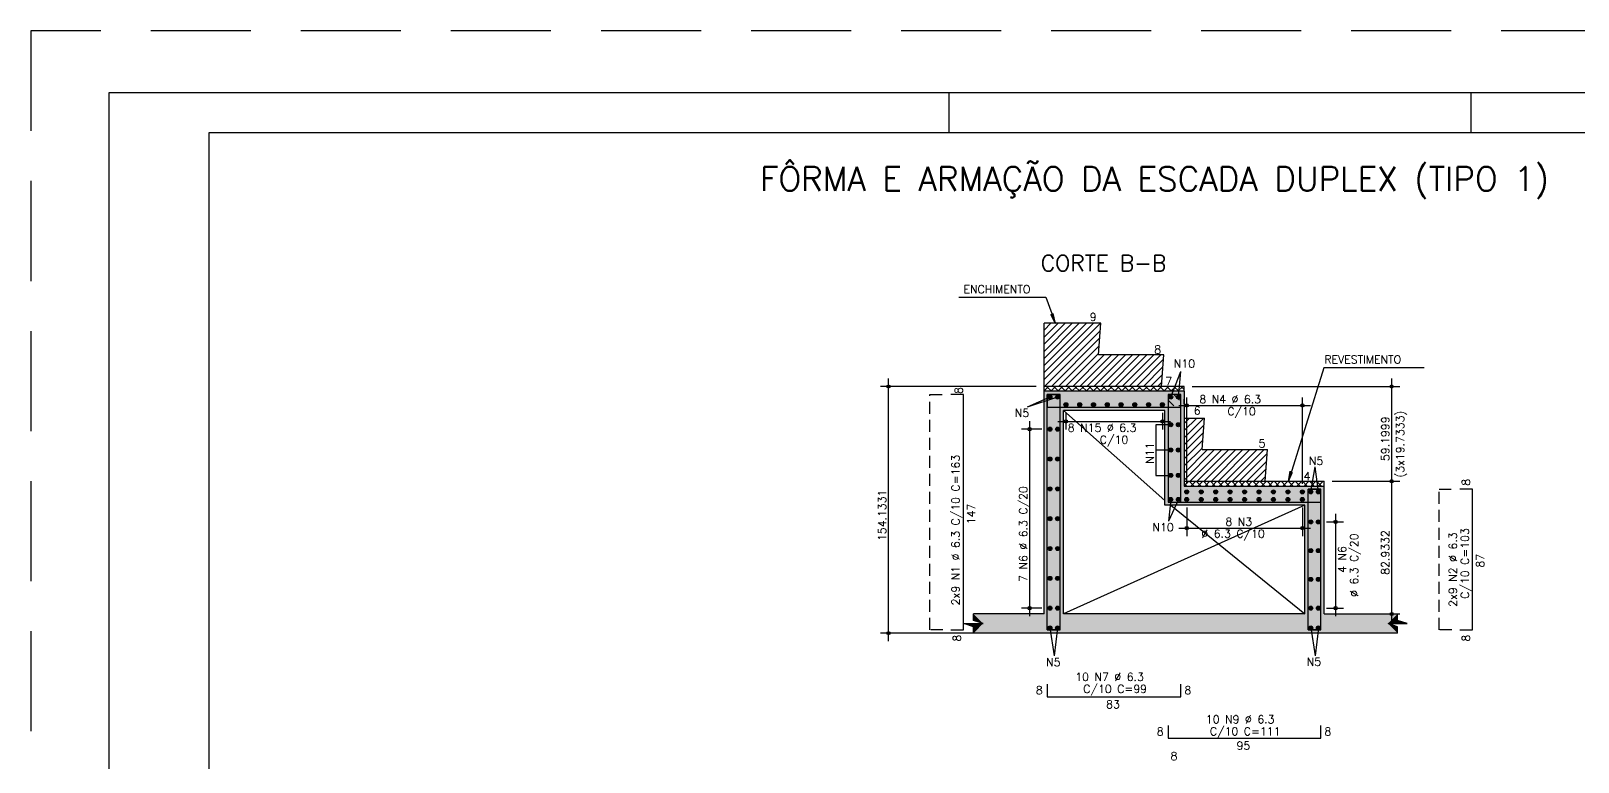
# Model space of a CAD drawing. Extents: x -1.9 to 86, y -1.5 to 61.
# Drawn here: x -1.95 to 36.72, y 42.68 to 60.95 of the extents above; entities that cross this region are included whole.
import ezdxf

# ---------------------------------------------------------------- set-up
doc = ezdxf.new("R2010")
doc.units = 0
doc.header["$MEASUREMENT"] = 0
doc.linetypes.add('ESTILO_TQS_0001', pattern=[0.45, 0.3, -0.15])
doc.linetypes.add('HIDDEN', pattern=[0.375, 0.25, -0.125])
doc.layers.get('0').update_dxf_attribs({"linetype": 'CONTINUOUS'})
doc.layers.get('Defpoints').update_dxf_attribs({"linetype": 'CONTINUOUS'})
for name, color, linetype in [('ARQ_FOLHA', 7, 'CONTINUOUS'), ('PENA_01', 1, 'CONTINUOUS'), ('PENA_02', 2, 'CONTINUOUS'), ('PENA_03', 3, 'CONTINUOUS'), ('PENA_04', 4, 'CONTINUOUS'), ('PENA_05', 5, 'CONTINUOUS'), ('PENA_06', 6, 'CONTINUOUS'), ('PENA_09', 254, 'CONTINUOUS'), ('PENA_10', 253, 'CONTINUOUS')]:
    doc.layers.add(name, color=color, linetype=linetype)
doc.styles.get("Standard").update_dxf_attribs({"font": 'ROMANS.SHX'})

# ---------------------------------------------------------------- blocks, each defined once
blk = doc.blocks.new('FOLHA A1 - 841 X 594')
at = {"layer": 'ARQ_FOLHA', "color": 1}
for p, q in [((-631, 584), (-631, 594)), ((-500.5, 584), (-500.5, 594))]:
    blk.add_line(p, q, dxfattribs=at)
for points in [[(-841, 0), (0, 0), (0, 594), (-841, 594)], [(-816, 10), (-10, 10), (-10, 584), (-816, 584)]]:
    blk.add_lwpolyline(points, close=True, dxfattribs=at)
at = {"layer": 'Defpoints', "color": 8, "linetype": 'HIDDEN', "ltscale": 100}
blk.add_lwpolyline([(-860.5, 609.5), (-860.5, -15.5), (19.5, -15.5), (19.5, 609.5)], close=True, dxfattribs=at)
blk = doc.blocks.new('*U24')
blk.add_blockref('FOLHA A1 - 841 X 594', (0, 0))

msp = doc.modelspace()

# ---------------------------------------------------------------- linework, layer by layer
at = {"layer": 'PENA_01', "linetype": 'Continuous'}
for p, q in [((23.377, 52.235), (24.786, 53.643)), ((23.377, 52.411), (24.609, 53.643)), ((23.377, 52.588), (24.432, 53.643)), ((23.377, 52.765), (24.255, 53.643)), ((23.377, 52.942), (24.079, 53.643)), ((23.377, 53.119), (23.902, 53.643)), ((23.377, 53.295), (23.725, 53.643)), ((23.377, 53.472), (23.548, 53.643)), ((23.377, 52.064), (23.377, 53.643)), ((24.793, 53.643), (23.377, 53.643)), ((23.384, 52.064), (24.779, 53.459)), ((24.733, 52.853), (24.793, 53.643)), ((23.561, 52.064), (24.764, 53.268)), ((23.737, 52.064), (24.75, 53.077)), ((23.914, 52.064), (24.735, 52.885)), ((24.091, 52.064), (24.88, 52.853)), ((24.268, 52.064), (25.057, 52.853)), ((24.444, 52.064), (25.234, 52.853)), ((24.621, 52.064), (25.411, 52.853)), ((26.371, 52.853), (24.733, 52.853)), ((24.798, 52.064), (25.587, 52.853)), ((24.975, 52.064), (25.764, 52.853)), ((25.152, 52.064), (25.941, 52.853)), ((25.328, 52.064), (26.118, 52.853)), ((25.505, 52.064), (26.294, 52.853)), ((25.682, 52.064), (26.363, 52.745)), ((26.311, 52.064), (26.371, 52.853)), ((19.487, 45.699), (19.487, 52.264)), ((25.859, 52.064), (26.348, 52.554)), ((26.035, 52.064), (26.334, 52.363)), ((26.542, 51.799), (26.793, 52.438)), ((26.732, 51.799), (26.793, 52.438)), ((32.065, 49.496), (32.065, 52.264)), ((23.177, 52.064), (19.287, 52.064)), ((23.377, 51.958), (23.484, 52.064)), ((26.877, 52.064), (23.377, 52.064)), ((23.377, 51.944), (23.377, 52.064)), ((23.382, 51.944), (23.377, 51.949)), ((23.559, 51.944), (23.439, 52.064)), ((23.541, 51.944), (23.661, 52.064)), ((23.736, 51.944), (23.616, 52.064)), ((23.718, 51.944), (23.838, 52.064)), ((23.913, 51.944), (23.793, 52.064)), ((23.894, 51.944), (24.014, 52.064)), ((24.09, 51.944), (23.97, 52.064)), ((24.071, 51.944), (24.191, 52.064)), ((24.266, 51.944), (24.146, 52.064)), ((24.248, 51.944), (24.368, 52.064)), ((24.443, 51.944), (24.323, 52.064)), ((24.425, 51.944), (24.545, 52.064)), ((24.62, 51.944), (24.5, 52.064)), ((24.601, 51.944), (24.721, 52.064)), ((24.797, 51.944), (24.677, 52.064)), ((24.778, 51.944), (24.898, 52.064)), ((24.973, 51.944), (24.853, 52.064)), ((24.955, 51.944), (25.075, 52.064)), ((25.15, 51.944), (25.03, 52.064)), ((25.132, 51.944), (25.252, 52.064)), ((25.327, 51.944), (25.207, 52.064)), ((25.309, 51.944), (25.429, 52.064)), ((25.504, 51.944), (25.384, 52.064)), ((25.485, 51.944), (25.605, 52.064)), ((25.681, 51.944), (25.561, 52.064)), ((25.662, 51.944), (25.782, 52.064)), ((25.857, 51.944), (25.737, 52.064)), ((25.839, 51.944), (25.959, 52.064)), ((26.034, 51.944), (25.914, 52.064)), ((26.016, 51.944), (26.136, 52.064)), ((26.211, 51.944), (26.091, 52.064)), ((26.192, 51.944), (26.312, 52.064)), ((26.212, 52.064), (26.319, 52.171)), ((26.388, 51.944), (26.268, 52.064)), ((26.369, 51.944), (26.489, 52.064)), ((26.564, 51.944), (26.444, 52.064)), ((26.546, 51.944), (26.666, 52.064)), ((26.741, 51.944), (26.621, 52.064)), ((26.723, 51.944), (26.843, 52.064)), ((26.877, 51.985), (26.798, 52.064)), ((26.877, 51.944), (26.877, 52.064)), ((27.077, 52.064), (32.265, 52.064)), ((23.522, 51.799), (22.95, 51.546)), ((23.712, 51.799), (22.95, 51.546)), ((26.742, 51.592), (30.032, 51.592)), ((26.877, 51.627), (26.877, 51.747)), ((26.942, 49.631), (26.942, 51.792)), ((29.832, 49.631), (29.832, 51.792)), ((23.014, 51.198), (23.014, 46.324)), ((23.722, 51.19), (26.532, 51.19)), ((23.922, 51.409), (23.922, 50.99)), ((26.542, 51.11), (26.17, 51.11)), ((26.17, 51.11), (26.17, 49.843)), ((26.332, 51.409), (26.332, 50.99)), ((26.877, 50.785), (27.367, 51.275)), ((26.877, 50.962), (27.191, 51.275)), ((26.877, 51.138), (27.014, 51.275)), ((26.877, 51.275), (27.384, 51.275)), ((26.877, 50.608), (27.371, 51.101)), ((27.324, 50.486), (27.384, 51.275)), ((23.322, 50.998), (22.814, 50.998)), ((26.877, 50.431), (27.356, 50.91)), ((26.877, 50.255), (27.341, 50.719)), ((26.542, 50.476), (26.17, 50.476)), ((26.877, 50.078), (27.327, 50.527)), ((26.877, 49.724), (27.639, 50.486)), ((26.877, 49.901), (27.462, 50.486)), ((27.026, 49.696), (27.816, 50.486)), ((27.203, 49.696), (27.992, 50.486)), ((27.324, 50.486), (28.962, 50.486)), ((27.38, 49.696), (28.169, 50.486)), ((27.557, 49.696), (28.346, 50.486)), ((27.733, 49.696), (28.523, 50.486)), ((27.91, 49.696), (28.699, 50.486)), ((28.087, 49.696), (28.876, 50.486)), ((28.264, 49.696), (28.955, 50.387)), ((28.902, 49.696), (28.962, 50.486)), ((28.44, 49.696), (28.94, 50.196)), ((28.617, 49.696), (28.926, 50.005)), ((30.042, 49.431), (30.149, 50.053)), ((30.232, 49.431), (30.149, 50.053)), ((32.065, 46.179), (32.065, 49.896)), ((26.17, 49.843), (26.542, 49.843)), ((26.877, 49.584), (26.99, 49.696)), ((26.877, 49.696), (30.377, 49.696)), ((26.948, 49.576), (26.877, 49.647)), ((27.125, 49.576), (27.005, 49.696)), ((27.046, 49.576), (27.166, 49.696)), ((27.301, 49.576), (27.181, 49.696)), ((27.223, 49.576), (27.343, 49.696)), ((27.478, 49.576), (27.358, 49.696)), ((27.4, 49.576), (27.52, 49.696)), ((27.655, 49.576), (27.535, 49.696)), ((27.577, 49.576), (27.697, 49.696)), ((27.832, 49.576), (27.712, 49.696)), ((27.754, 49.576), (27.874, 49.696)), ((28.009, 49.576), (27.889, 49.696)), ((27.93, 49.576), (28.05, 49.696)), ((28.185, 49.576), (28.065, 49.696)), ((28.107, 49.576), (28.227, 49.696)), ((28.362, 49.576), (28.242, 49.696)), ((28.284, 49.576), (28.404, 49.696)), ((28.539, 49.576), (28.419, 49.696)), ((28.461, 49.576), (28.581, 49.696)), ((28.716, 49.576), (28.596, 49.696)), ((28.637, 49.576), (28.757, 49.696)), ((28.892, 49.576), (28.772, 49.696)), ((28.794, 49.696), (28.911, 49.813)), ((28.814, 49.576), (28.934, 49.696)), ((29.069, 49.576), (28.949, 49.696)), ((28.991, 49.576), (29.111, 49.696)), ((29.246, 49.576), (29.126, 49.696)), ((29.168, 49.576), (29.288, 49.696)), ((29.423, 49.576), (29.303, 49.696)), ((29.345, 49.576), (29.465, 49.696)), ((29.6, 49.576), (29.48, 49.696)), ((29.521, 49.576), (29.641, 49.696)), ((29.776, 49.576), (29.656, 49.696)), ((29.698, 49.576), (29.818, 49.696)), ((29.953, 49.576), (29.833, 49.696)), ((29.875, 49.576), (29.995, 49.696)), ((30.13, 49.576), (30.01, 49.696)), ((30.052, 49.576), (30.172, 49.696)), ((30.307, 49.576), (30.187, 49.696)), ((30.228, 49.576), (30.348, 49.696)), ((30.377, 49.682), (30.363, 49.696)), ((30.377, 49.576), (30.377, 49.696)), ((30.577, 49.696), (32.265, 49.696)), ((30.577, 49.696), (32.265, 49.696)), ((26.542, 49.241), (26.482, 48.698)), ((26.732, 49.241), (26.482, 48.698)), ((26.942, 49.041), (26.942, 48.326)), ((29.832, 49.041), (29.832, 48.326)), ((30.662, 48.88), (30.662, 46.324)), ((26.742, 48.526), (30.032, 48.526)), ((30.432, 48.68), (30.862, 48.68)), ((23.322, 46.524), (22.814, 46.524)), ((30.432, 46.524), (30.862, 46.524)), ((23.522, 46.029), (23.628, 45.333)), ((23.712, 46.029), (23.628, 45.333)), ((30.042, 46.029), (30.148, 45.333)), ((30.232, 46.029), (30.148, 45.333)), ((32.028, 46.379), (32.265, 46.379)), ((22.275, 45.899), (19.287, 45.899))]:
    msp.add_line(p, q, dxfattribs=at)
at = {"layer": 'PENA_02', "linetype": 'Continuous'}
for centre, radius in [((19.487, 52.064), 0.04), ((19.487, 52.064), 0.02), ((32.065, 52.064), 0.04), ((32.065, 52.064), 0.02), ((26.942, 51.592), 0.0416), ((26.942, 51.592), 0.0208), ((29.832, 51.592), 0.0416), ((29.832, 51.592), 0.0208), ((23.922, 51.19), 0.0416), ((23.922, 51.19), 0.0208), ((26.332, 51.19), 0.0416), ((26.332, 51.19), 0.0208), ((23.014, 50.998), 0.0416), ((23.014, 50.998), 0.0208), ((32.065, 49.696), 0.04), ((32.065, 49.696), 0.04), ((32.065, 49.696), 0.02), ((32.065, 49.696), 0.02), ((26.942, 48.526), 0.0416), ((26.942, 48.526), 0.0208), ((29.832, 48.526), 0.0416), ((29.832, 48.526), 0.0208), ((30.662, 48.68), 0.0416), ((30.662, 48.68), 0.0208), ((23.014, 46.524), 0.0416), ((23.014, 46.524), 0.0208), ((30.662, 46.524), 0.0416), ((30.662, 46.524), 0.0208), ((32.065, 46.379), 0.04), ((32.065, 46.379), 0.02), ((19.487, 45.899), 0.04), ((19.487, 45.899), 0.02)]:
    msp.add_circle(centre, radius, dxfattribs=at)
at = {"layer": 'PENA_03', "linetype": 'Continuous'}
for p, q in [((23.377, 52.064), (23.377, 52.064)), ((26.877, 51.944), (23.377, 51.944)), ((23.377, 46.379), (23.377, 51.944)), ((26.877, 52.064), (26.877, 52.064)), ((26.877, 51.944), (26.877, 49.576)), ((26.397, 51.464), (23.857, 51.464)), ((23.857, 46.379), (23.857, 51.464)), ((23.922, 51.609), (23.922, 51.609)), ((26.332, 51.609), (26.332, 51.609)), ((23.522, 50.998), (23.522, 50.998)), ((26.877, 49.576), (30.377, 49.576)), ((30.377, 49.696), (30.377, 49.696)), ((30.377, 49.696), (30.377, 49.696)), ((30.377, 46.379), (30.377, 49.576)), ((26.942, 49.431), (26.942, 49.431)), ((26.942, 49.241), (26.942, 49.241)), ((29.832, 49.431), (29.832, 49.431)), ((29.832, 49.241), (29.832, 49.241)), ((29.897, 46.379), (29.897, 49.096)), ((30.232, 48.68), (30.232, 48.68)), ((23.522, 46.524), (23.522, 46.524)), ((30.232, 46.524), (30.232, 46.524)), ((21.371, 46.139), (21.851, 46.139)), ((21.611, 46.059), (21.371, 46.139)), ((23.377, 46.379), (21.611, 46.379)), ((21.611, 46.219), (21.611, 46.379)), ((21.851, 46.139), (21.611, 46.219)), ((29.897, 46.379), (23.857, 46.379)), ((30.377, 46.379), (32.213, 46.379)), ((31.828, 46.379), (31.828, 46.379)), ((31.973, 46.139), (32.453, 46.139)), ((32.213, 46.059), (31.973, 46.139)), ((32.213, 46.219), (32.213, 46.379)), ((32.453, 46.139), (32.213, 46.219)), ((32.213, 45.899), (21.611, 45.899)), ((22.475, 45.899), (22.475, 45.899))]:
    msp.add_line(p, q, dxfattribs=at)
for points in [[(21.245, 54.296), (23.421, 54.296), (23.66, 53.641), (23.544, 53.863), (23.66, 53.641), (23.606, 53.885)], [(32.878, 52.531), (30.372, 52.531), (29.483, 49.698), (29.526, 49.944), (29.483, 49.698), (29.588, 49.925)], [(29.897, 49.096), (26.397, 49.096), (26.397, 51.464)]]:
    msp.add_lwpolyline(points, dxfattribs=at)
for centre in [(23.522, 51.799), (23.712, 51.799), (26.542, 51.799), (26.732, 51.799), (23.922, 51.609), (24.267, 51.609), (24.611, 51.609), (24.955, 51.609), (25.3, 51.609), (25.644, 51.609), (25.988, 51.609), (26.332, 51.609), (26.542, 51.11), (26.732, 51.11), (23.522, 50.998), (23.712, 50.998), (23.522, 50.252), (23.712, 50.252), (26.542, 50.476), (26.732, 50.476), (26.542, 49.843), (26.732, 49.843), (23.522, 49.506), (23.712, 49.506), (26.542, 49.241), (26.732, 49.241), (26.942, 49.431), (26.942, 49.241), (27.304, 49.431), (27.304, 49.241), (27.665, 49.431), (27.665, 49.241), (28.026, 49.431), (28.026, 49.241), (28.387, 49.431), (28.387, 49.241), (28.749, 49.431), (28.749, 49.241), (29.11, 49.431), (29.11, 49.241), (29.471, 49.431), (29.471, 49.241), (29.832, 49.431), (29.832, 49.241), (30.042, 49.431), (30.232, 49.431), (23.522, 48.761), (23.712, 48.761), (30.042, 48.68), (30.232, 48.68), (23.522, 48.015), (23.712, 48.015), (30.042, 47.962), (30.232, 47.962), (23.522, 47.269), (23.712, 47.269), (30.042, 47.243), (30.232, 47.243), (23.522, 46.524), (23.712, 46.524), (30.042, 46.524), (30.232, 46.524), (23.522, 46.029), (23.712, 46.029), (30.042, 46.029), (30.232, 46.029)]:
    msp.add_circle(centre, 0.05, dxfattribs=at)
for points in [[(23.572, 51.799), (23.497, 51.842), (23.476, 51.816)], [(23.572, 51.799), (23.531, 51.848), (23.497, 51.842)], [(23.572, 51.799), (23.561, 51.831), (23.531, 51.848)], [(23.762, 51.799), (23.687, 51.842), (23.666, 51.816)], [(23.762, 51.799), (23.721, 51.848), (23.687, 51.842)], [(23.762, 51.799), (23.751, 51.831), (23.721, 51.848)], [(26.592, 51.799), (26.517, 51.842), (26.496, 51.816)], [(26.592, 51.799), (26.551, 51.848), (26.517, 51.842)], [(26.592, 51.799), (26.581, 51.831), (26.551, 51.848)], [(26.782, 51.799), (26.707, 51.842), (26.686, 51.816)], [(26.782, 51.799), (26.741, 51.848), (26.707, 51.842)], [(26.782, 51.799), (26.771, 51.831), (26.741, 51.848)], [(23.572, 51.799), (23.476, 51.816), (23.476, 51.782)], [(23.572, 51.799), (23.476, 51.782), (23.497, 51.756)], [(23.572, 51.799), (23.497, 51.756), (23.531, 51.75)], [(23.572, 51.799), (23.531, 51.75), (23.561, 51.767)], [(23.572, 51.799), (23.561, 51.767), (23.572, 51.799)], [(23.762, 51.799), (23.666, 51.816), (23.666, 51.782)], [(23.762, 51.799), (23.666, 51.782), (23.687, 51.756)], [(23.762, 51.799), (23.687, 51.756), (23.721, 51.75)], [(23.762, 51.799), (23.721, 51.75), (23.751, 51.767)], [(23.762, 51.799), (23.751, 51.767), (23.762, 51.799)], [(23.972, 51.609), (23.897, 51.652), (23.876, 51.626)], [(23.972, 51.609), (23.876, 51.626), (23.876, 51.592)], [(23.972, 51.609), (23.876, 51.592), (23.897, 51.566)], [(23.972, 51.609), (23.931, 51.658), (23.897, 51.652)], [(23.972, 51.609), (23.897, 51.566), (23.931, 51.56)], [(23.972, 51.609), (23.961, 51.641), (23.931, 51.658)], [(23.972, 51.609), (23.931, 51.56), (23.961, 51.577)], [(23.972, 51.609), (23.961, 51.577), (23.972, 51.609)], [(24.317, 51.609), (24.242, 51.652), (24.22, 51.626)], [(24.317, 51.609), (24.22, 51.626), (24.22, 51.592)], [(24.317, 51.609), (24.22, 51.592), (24.242, 51.566)], [(24.317, 51.609), (24.275, 51.658), (24.242, 51.652)], [(24.317, 51.609), (24.242, 51.566), (24.275, 51.56)], [(24.317, 51.609), (24.305, 51.641), (24.275, 51.658)], [(24.317, 51.609), (24.275, 51.56), (24.305, 51.577)], [(24.317, 51.609), (24.305, 51.577), (24.317, 51.609)], [(24.661, 51.609), (24.586, 51.652), (24.564, 51.626)], [(24.661, 51.609), (24.564, 51.626), (24.564, 51.592)], [(24.661, 51.609), (24.564, 51.592), (24.586, 51.566)], [(24.661, 51.609), (24.62, 51.658), (24.586, 51.652)], [(24.661, 51.609), (24.586, 51.566), (24.62, 51.56)], [(24.661, 51.609), (24.649, 51.641), (24.62, 51.658)], [(24.661, 51.609), (24.62, 51.56), (24.649, 51.577)], [(24.661, 51.609), (24.649, 51.577), (24.661, 51.609)], [(25.005, 51.609), (24.93, 51.652), (24.908, 51.626)], [(25.005, 51.609), (24.908, 51.626), (24.908, 51.592)], [(25.005, 51.609), (24.908, 51.592), (24.93, 51.566)], [(25.005, 51.609), (24.964, 51.658), (24.93, 51.652)], [(25.005, 51.609), (24.93, 51.566), (24.964, 51.56)], [(25.005, 51.609), (24.994, 51.641), (24.964, 51.658)], [(25.005, 51.609), (24.964, 51.56), (24.994, 51.577)], [(25.005, 51.609), (24.994, 51.577), (25.005, 51.609)], [(25.35, 51.609), (25.275, 51.652), (25.253, 51.626)], [(25.35, 51.609), (25.253, 51.626), (25.253, 51.592)], [(25.35, 51.609), (25.253, 51.592), (25.275, 51.566)], [(25.35, 51.609), (25.308, 51.658), (25.275, 51.652)], [(25.35, 51.609), (25.275, 51.566), (25.308, 51.56)], [(25.35, 51.609), (25.338, 51.641), (25.308, 51.658)], [(25.35, 51.609), (25.308, 51.56), (25.338, 51.577)], [(25.35, 51.609), (25.338, 51.577), (25.35, 51.609)], [(25.694, 51.609), (25.619, 51.652), (25.597, 51.626)], [(25.694, 51.609), (25.597, 51.626), (25.597, 51.592)], [(25.694, 51.609), (25.597, 51.592), (25.619, 51.566)], [(25.694, 51.609), (25.653, 51.658), (25.619, 51.652)], [(25.694, 51.609), (25.619, 51.566), (25.653, 51.56)], [(25.694, 51.609), (25.682, 51.641), (25.653, 51.658)], [(25.694, 51.609), (25.653, 51.56), (25.682, 51.577)], [(25.694, 51.609), (25.682, 51.577), (25.694, 51.609)], [(26.038, 51.609), (25.963, 51.652), (25.941, 51.626)], [(26.038, 51.609), (25.941, 51.626), (25.941, 51.592)], [(26.038, 51.609), (25.941, 51.592), (25.963, 51.566)], [(26.038, 51.609), (25.997, 51.658), (25.963, 51.652)], [(26.038, 51.609), (25.963, 51.566), (25.997, 51.56)], [(26.038, 51.609), (26.027, 51.641), (25.997, 51.658)], [(26.038, 51.609), (25.997, 51.56), (26.027, 51.577)], [(26.038, 51.609), (26.027, 51.577), (26.038, 51.609)], [(26.382, 51.609), (26.307, 51.652), (26.286, 51.626)], [(26.382, 51.609), (26.286, 51.626), (26.286, 51.592)], [(26.382, 51.609), (26.286, 51.592), (26.307, 51.566)], [(26.382, 51.609), (26.341, 51.658), (26.307, 51.652)], [(26.382, 51.609), (26.307, 51.566), (26.341, 51.56)], [(26.382, 51.609), (26.371, 51.641), (26.341, 51.658)], [(26.382, 51.609), (26.341, 51.56), (26.371, 51.577)], [(26.382, 51.609), (26.371, 51.577), (26.382, 51.609)], [(26.592, 51.799), (26.496, 51.816), (26.496, 51.782)], [(26.592, 51.799), (26.496, 51.782), (26.517, 51.756)], [(26.592, 51.799), (26.517, 51.756), (26.551, 51.75)], [(26.592, 51.799), (26.551, 51.75), (26.581, 51.767)], [(26.592, 51.799), (26.581, 51.767), (26.592, 51.799)], [(26.782, 51.799), (26.686, 51.816), (26.686, 51.782)], [(26.782, 51.799), (26.686, 51.782), (26.707, 51.756)], [(26.782, 51.799), (26.707, 51.756), (26.741, 51.75)], [(26.782, 51.799), (26.741, 51.75), (26.771, 51.767)], [(26.782, 51.799), (26.771, 51.767), (26.782, 51.799)], [(26.592, 51.11), (26.517, 51.153), (26.496, 51.127)], [(26.592, 51.11), (26.496, 51.127), (26.496, 51.093)], [(26.592, 51.11), (26.496, 51.093), (26.517, 51.066)], [(26.592, 51.11), (26.551, 51.159), (26.517, 51.153)], [(26.592, 51.11), (26.517, 51.066), (26.551, 51.06)], [(26.592, 51.11), (26.581, 51.142), (26.551, 51.159)], [(26.592, 51.11), (26.551, 51.06), (26.581, 51.078)], [(26.592, 51.11), (26.581, 51.078), (26.592, 51.11)], [(26.782, 51.11), (26.707, 51.153), (26.686, 51.127)], [(26.782, 51.11), (26.686, 51.127), (26.686, 51.093)], [(26.782, 51.11), (26.686, 51.093), (26.707, 51.066)], [(26.782, 51.11), (26.741, 51.159), (26.707, 51.153)], [(26.782, 51.11), (26.707, 51.066), (26.741, 51.06)], [(26.782, 51.11), (26.771, 51.142), (26.741, 51.159)], [(26.782, 51.11), (26.741, 51.06), (26.771, 51.078)], [(26.782, 51.11), (26.771, 51.078), (26.782, 51.11)], [(23.572, 50.998), (23.497, 51.041), (23.476, 51.015)], [(23.572, 50.998), (23.476, 51.015), (23.476, 50.98)], [(23.572, 50.998), (23.476, 50.98), (23.497, 50.954)], [(23.572, 50.998), (23.531, 51.047), (23.497, 51.041)], [(23.572, 50.998), (23.497, 50.954), (23.531, 50.948)], [(23.572, 50.998), (23.561, 51.03), (23.531, 51.047)], [(23.572, 50.998), (23.531, 50.948), (23.561, 50.965)], [(23.572, 50.998), (23.561, 50.965), (23.572, 50.998)], [(23.762, 50.998), (23.687, 51.041), (23.666, 51.015)], [(23.762, 50.998), (23.666, 51.015), (23.666, 50.98)], [(23.762, 50.998), (23.666, 50.98), (23.687, 50.954)], [(23.762, 50.998), (23.721, 51.047), (23.687, 51.041)], [(23.762, 50.998), (23.687, 50.954), (23.721, 50.948)], [(23.762, 50.998), (23.751, 51.03), (23.721, 51.047)], [(23.762, 50.998), (23.721, 50.948), (23.751, 50.965)], [(23.762, 50.998), (23.751, 50.965), (23.762, 50.998)], [(23.572, 50.252), (23.497, 50.295), (23.476, 50.269)], [(23.572, 50.252), (23.531, 50.301), (23.497, 50.295)], [(23.572, 50.252), (23.561, 50.284), (23.531, 50.301)], [(23.762, 50.252), (23.687, 50.295), (23.666, 50.269)], [(23.762, 50.252), (23.721, 50.301), (23.687, 50.295)], [(23.762, 50.252), (23.751, 50.284), (23.721, 50.301)], [(26.592, 50.476), (26.517, 50.519), (26.496, 50.493)], [(26.592, 50.476), (26.496, 50.493), (26.496, 50.459)], [(26.592, 50.476), (26.496, 50.459), (26.517, 50.433)], [(26.592, 50.476), (26.551, 50.525), (26.517, 50.519)], [(26.592, 50.476), (26.517, 50.433), (26.551, 50.427)], [(26.592, 50.476), (26.581, 50.508), (26.551, 50.525)], [(26.592, 50.476), (26.551, 50.427), (26.581, 50.444)], [(26.592, 50.476), (26.581, 50.444), (26.592, 50.476)], [(26.782, 50.476), (26.707, 50.519), (26.686, 50.493)], [(26.782, 50.476), (26.686, 50.493), (26.686, 50.459)], [(26.782, 50.476), (26.686, 50.459), (26.707, 50.433)], [(26.782, 50.476), (26.741, 50.525), (26.707, 50.519)], [(26.782, 50.476), (26.707, 50.433), (26.741, 50.427)], [(26.782, 50.476), (26.771, 50.508), (26.741, 50.525)], [(26.782, 50.476), (26.741, 50.427), (26.771, 50.444)], [(26.782, 50.476), (26.771, 50.444), (26.782, 50.476)], [(23.572, 50.252), (23.476, 50.269), (23.476, 50.235)], [(23.572, 50.252), (23.476, 50.235), (23.497, 50.209)], [(23.572, 50.252), (23.497, 50.209), (23.531, 50.203)], [(23.572, 50.252), (23.531, 50.203), (23.561, 50.22)], [(23.572, 50.252), (23.561, 50.22), (23.572, 50.252)], [(23.762, 50.252), (23.666, 50.269), (23.666, 50.235)], [(23.762, 50.252), (23.666, 50.235), (23.687, 50.209)], [(23.762, 50.252), (23.687, 50.209), (23.721, 50.203)], [(23.762, 50.252), (23.721, 50.203), (23.751, 50.22)], [(23.762, 50.252), (23.751, 50.22), (23.762, 50.252)], [(26.592, 49.843), (26.551, 49.892), (26.517, 49.886)], [(26.592, 49.843), (26.581, 49.875), (26.551, 49.892)], [(26.782, 49.843), (26.741, 49.892), (26.707, 49.886)], [(26.782, 49.843), (26.771, 49.875), (26.741, 49.892)], [(23.572, 49.506), (23.497, 49.55), (23.476, 49.523)], [(23.572, 49.506), (23.476, 49.523), (23.476, 49.489)], [(23.572, 49.506), (23.476, 49.489), (23.497, 49.463)], [(23.572, 49.506), (23.531, 49.556), (23.497, 49.55)], [(23.572, 49.506), (23.497, 49.463), (23.531, 49.457)], [(23.572, 49.506), (23.561, 49.538), (23.531, 49.556)], [(23.572, 49.506), (23.531, 49.457), (23.561, 49.474)], [(23.572, 49.506), (23.561, 49.474), (23.572, 49.506)], [(23.762, 49.506), (23.687, 49.55), (23.666, 49.523)], [(23.762, 49.506), (23.666, 49.523), (23.666, 49.489)], [(23.762, 49.506), (23.666, 49.489), (23.687, 49.463)], [(23.762, 49.506), (23.721, 49.556), (23.687, 49.55)], [(23.762, 49.506), (23.687, 49.463), (23.721, 49.457)], [(23.762, 49.506), (23.751, 49.538), (23.721, 49.556)], [(23.762, 49.506), (23.721, 49.457), (23.751, 49.474)], [(23.762, 49.506), (23.751, 49.474), (23.762, 49.506)], [(26.592, 49.843), (26.517, 49.886), (26.496, 49.86)], [(26.592, 49.843), (26.496, 49.86), (26.496, 49.826)], [(26.592, 49.843), (26.496, 49.826), (26.517, 49.799)], [(26.592, 49.843), (26.517, 49.799), (26.551, 49.793)], [(26.592, 49.843), (26.551, 49.793), (26.581, 49.811)], [(26.592, 49.843), (26.581, 49.811), (26.592, 49.843)], [(26.782, 49.843), (26.707, 49.886), (26.686, 49.86)], [(26.782, 49.843), (26.686, 49.86), (26.686, 49.826)], [(26.782, 49.843), (26.686, 49.826), (26.707, 49.799)], [(26.782, 49.843), (26.707, 49.799), (26.741, 49.793)], [(26.782, 49.843), (26.741, 49.793), (26.771, 49.811)], [(26.782, 49.843), (26.771, 49.811), (26.782, 49.843)], [(26.592, 49.241), (26.517, 49.284), (26.496, 49.258)], [(26.592, 49.241), (26.496, 49.258), (26.496, 49.224)], [(26.592, 49.241), (26.496, 49.224), (26.517, 49.198)], [(26.592, 49.241), (26.551, 49.29), (26.517, 49.284)], [(26.592, 49.241), (26.517, 49.198), (26.551, 49.192)], [(26.592, 49.241), (26.581, 49.273), (26.551, 49.29)], [(26.592, 49.241), (26.551, 49.192), (26.581, 49.209)], [(26.592, 49.241), (26.581, 49.209), (26.592, 49.241)], [(26.782, 49.241), (26.707, 49.284), (26.686, 49.258)], [(26.782, 49.241), (26.686, 49.258), (26.686, 49.224)], [(26.782, 49.241), (26.686, 49.224), (26.707, 49.198)], [(26.782, 49.241), (26.741, 49.29), (26.707, 49.284)], [(26.782, 49.241), (26.707, 49.198), (26.741, 49.192)], [(26.782, 49.241), (26.771, 49.273), (26.741, 49.29)], [(26.782, 49.241), (26.741, 49.192), (26.771, 49.209)], [(26.782, 49.241), (26.771, 49.209), (26.782, 49.241)], [(26.992, 49.431), (26.917, 49.474), (26.896, 49.448)], [(26.992, 49.431), (26.896, 49.448), (26.896, 49.414)], [(26.992, 49.431), (26.896, 49.414), (26.917, 49.388)], [(26.992, 49.241), (26.917, 49.284), (26.896, 49.258)], [(26.992, 49.241), (26.896, 49.258), (26.896, 49.224)], [(26.992, 49.241), (26.896, 49.224), (26.917, 49.198)], [(26.992, 49.431), (26.951, 49.48), (26.917, 49.474)], [(26.992, 49.431), (26.917, 49.388), (26.951, 49.382)], [(26.992, 49.241), (26.951, 49.29), (26.917, 49.284)], [(26.992, 49.241), (26.917, 49.198), (26.951, 49.192)], [(26.992, 49.431), (26.981, 49.463), (26.951, 49.48)], [(26.992, 49.431), (26.951, 49.382), (26.981, 49.399)], [(26.992, 49.241), (26.981, 49.273), (26.951, 49.29)], [(26.992, 49.241), (26.951, 49.192), (26.981, 49.209)], [(26.992, 49.431), (26.981, 49.399), (26.992, 49.431)], [(26.992, 49.241), (26.981, 49.209), (26.992, 49.241)], [(27.354, 49.431), (27.279, 49.474), (27.257, 49.448)], [(27.354, 49.431), (27.257, 49.448), (27.257, 49.414)], [(27.354, 49.431), (27.257, 49.414), (27.279, 49.388)], [(27.354, 49.241), (27.279, 49.284), (27.257, 49.258)], [(27.354, 49.241), (27.257, 49.258), (27.257, 49.224)], [(27.354, 49.241), (27.257, 49.224), (27.279, 49.198)], [(27.354, 49.431), (27.312, 49.48), (27.279, 49.474)], [(27.354, 49.431), (27.279, 49.388), (27.312, 49.382)], [(27.354, 49.241), (27.312, 49.29), (27.279, 49.284)], [(27.354, 49.241), (27.279, 49.198), (27.312, 49.192)], [(27.354, 49.431), (27.342, 49.463), (27.312, 49.48)], [(27.354, 49.431), (27.312, 49.382), (27.342, 49.399)], [(27.354, 49.241), (27.342, 49.273), (27.312, 49.29)], [(27.354, 49.241), (27.312, 49.192), (27.342, 49.209)], [(27.354, 49.431), (27.342, 49.399), (27.354, 49.431)], [(27.354, 49.241), (27.342, 49.209), (27.354, 49.241)], [(27.715, 49.431), (27.64, 49.474), (27.618, 49.448)], [(27.715, 49.431), (27.618, 49.448), (27.618, 49.414)], [(27.715, 49.431), (27.618, 49.414), (27.64, 49.388)], [(27.715, 49.241), (27.64, 49.284), (27.618, 49.258)], [(27.715, 49.241), (27.618, 49.258), (27.618, 49.224)], [(27.715, 49.241), (27.618, 49.224), (27.64, 49.198)], [(27.715, 49.431), (27.674, 49.48), (27.64, 49.474)], [(27.715, 49.431), (27.64, 49.388), (27.674, 49.382)], [(27.715, 49.241), (27.674, 49.29), (27.64, 49.284)], [(27.715, 49.241), (27.64, 49.198), (27.674, 49.192)], [(27.715, 49.431), (27.703, 49.463), (27.674, 49.48)], [(27.715, 49.431), (27.674, 49.382), (27.703, 49.399)], [(27.715, 49.241), (27.703, 49.273), (27.674, 49.29)], [(27.715, 49.241), (27.674, 49.192), (27.703, 49.209)], [(27.715, 49.431), (27.703, 49.399), (27.715, 49.431)], [(27.715, 49.241), (27.703, 49.209), (27.715, 49.241)], [(28.076, 49.431), (28.001, 49.474), (27.979, 49.448)], [(28.076, 49.431), (27.979, 49.448), (27.979, 49.414)], [(28.076, 49.431), (27.979, 49.414), (28.001, 49.388)], [(28.076, 49.241), (28.001, 49.284), (27.979, 49.258)], [(28.076, 49.241), (27.979, 49.258), (27.979, 49.224)], [(28.076, 49.241), (27.979, 49.224), (28.001, 49.198)], [(28.076, 49.431), (28.035, 49.48), (28.001, 49.474)], [(28.076, 49.431), (28.001, 49.388), (28.035, 49.382)], [(28.076, 49.241), (28.035, 49.29), (28.001, 49.284)], [(28.076, 49.241), (28.001, 49.198), (28.035, 49.192)], [(28.076, 49.431), (28.065, 49.463), (28.035, 49.48)], [(28.076, 49.431), (28.035, 49.382), (28.065, 49.399)], [(28.076, 49.241), (28.065, 49.273), (28.035, 49.29)], [(28.076, 49.241), (28.035, 49.192), (28.065, 49.209)], [(28.076, 49.431), (28.065, 49.399), (28.076, 49.431)], [(28.076, 49.241), (28.065, 49.209), (28.076, 49.241)], [(28.437, 49.431), (28.362, 49.474), (28.341, 49.448)], [(28.437, 49.431), (28.341, 49.448), (28.341, 49.414)], [(28.437, 49.431), (28.341, 49.414), (28.362, 49.388)], [(28.437, 49.241), (28.362, 49.284), (28.341, 49.258)], [(28.437, 49.241), (28.341, 49.258), (28.341, 49.224)], [(28.437, 49.241), (28.341, 49.224), (28.362, 49.198)], [(28.437, 49.431), (28.396, 49.48), (28.362, 49.474)], [(28.437, 49.431), (28.362, 49.388), (28.396, 49.382)], [(28.437, 49.241), (28.396, 49.29), (28.362, 49.284)], [(28.437, 49.241), (28.362, 49.198), (28.396, 49.192)], [(28.437, 49.431), (28.426, 49.463), (28.396, 49.48)], [(28.437, 49.431), (28.396, 49.382), (28.426, 49.399)], [(28.437, 49.241), (28.426, 49.273), (28.396, 49.29)], [(28.437, 49.241), (28.396, 49.192), (28.426, 49.209)], [(28.437, 49.431), (28.426, 49.399), (28.437, 49.431)], [(28.437, 49.241), (28.426, 49.209), (28.437, 49.241)], [(28.799, 49.431), (28.724, 49.474), (28.702, 49.448)], [(28.799, 49.431), (28.702, 49.448), (28.702, 49.414)], [(28.799, 49.431), (28.702, 49.414), (28.724, 49.388)], [(28.799, 49.241), (28.724, 49.284), (28.702, 49.258)], [(28.799, 49.241), (28.702, 49.258), (28.702, 49.224)], [(28.799, 49.241), (28.702, 49.224), (28.724, 49.198)], [(28.799, 49.431), (28.757, 49.48), (28.724, 49.474)], [(28.799, 49.431), (28.724, 49.388), (28.757, 49.382)], [(28.799, 49.241), (28.757, 49.29), (28.724, 49.284)], [(28.799, 49.241), (28.724, 49.198), (28.757, 49.192)], [(28.799, 49.431), (28.787, 49.463), (28.757, 49.48)], [(28.799, 49.431), (28.757, 49.382), (28.787, 49.399)], [(28.799, 49.241), (28.787, 49.273), (28.757, 49.29)], [(28.799, 49.241), (28.757, 49.192), (28.787, 49.209)], [(28.799, 49.431), (28.787, 49.399), (28.799, 49.431)], [(28.799, 49.241), (28.787, 49.209), (28.799, 49.241)], [(29.16, 49.431), (29.085, 49.474), (29.063, 49.448)], [(29.16, 49.431), (29.063, 49.448), (29.063, 49.414)], [(29.16, 49.431), (29.063, 49.414), (29.085, 49.388)], [(29.16, 49.241), (29.085, 49.284), (29.063, 49.258)], [(29.16, 49.241), (29.063, 49.258), (29.063, 49.224)], [(29.16, 49.241), (29.063, 49.224), (29.085, 49.198)], [(29.16, 49.431), (29.119, 49.48), (29.085, 49.474)], [(29.16, 49.431), (29.085, 49.388), (29.119, 49.382)], [(29.16, 49.241), (29.119, 49.29), (29.085, 49.284)], [(29.16, 49.241), (29.085, 49.198), (29.119, 49.192)], [(29.16, 49.431), (29.148, 49.463), (29.119, 49.48)], [(29.16, 49.431), (29.119, 49.382), (29.148, 49.399)], [(29.16, 49.241), (29.148, 49.273), (29.119, 49.29)], [(29.16, 49.241), (29.119, 49.192), (29.148, 49.209)], [(29.16, 49.431), (29.148, 49.399), (29.16, 49.431)], [(29.16, 49.241), (29.148, 49.209), (29.16, 49.241)], [(29.521, 49.431), (29.446, 49.474), (29.424, 49.448)], [(29.521, 49.431), (29.424, 49.448), (29.424, 49.414)], [(29.521, 49.431), (29.424, 49.414), (29.446, 49.388)], [(29.521, 49.241), (29.446, 49.284), (29.424, 49.258)], [(29.521, 49.241), (29.424, 49.258), (29.424, 49.224)], [(29.521, 49.241), (29.424, 49.224), (29.446, 49.198)], [(29.521, 49.431), (29.48, 49.48), (29.446, 49.474)], [(29.521, 49.431), (29.446, 49.388), (29.48, 49.382)], [(29.521, 49.241), (29.48, 49.29), (29.446, 49.284)], [(29.521, 49.241), (29.446, 49.198), (29.48, 49.192)], [(29.521, 49.431), (29.51, 49.463), (29.48, 49.48)], [(29.521, 49.431), (29.48, 49.382), (29.51, 49.399)], [(29.521, 49.241), (29.51, 49.273), (29.48, 49.29)], [(29.521, 49.241), (29.48, 49.192), (29.51, 49.209)], [(29.521, 49.431), (29.51, 49.399), (29.521, 49.431)], [(29.521, 49.241), (29.51, 49.209), (29.521, 49.241)], [(29.882, 49.431), (29.807, 49.474), (29.786, 49.448)], [(29.882, 49.431), (29.786, 49.448), (29.786, 49.414)], [(29.882, 49.431), (29.786, 49.414), (29.807, 49.388)], [(29.882, 49.241), (29.807, 49.284), (29.786, 49.258)], [(29.882, 49.241), (29.786, 49.258), (29.786, 49.224)], [(29.882, 49.241), (29.786, 49.224), (29.807, 49.198)], [(29.882, 49.431), (29.841, 49.48), (29.807, 49.474)], [(29.882, 49.431), (29.807, 49.388), (29.841, 49.382)], [(29.882, 49.241), (29.841, 49.29), (29.807, 49.284)], [(29.882, 49.241), (29.807, 49.198), (29.841, 49.192)], [(29.882, 49.431), (29.871, 49.463), (29.841, 49.48)], [(29.882, 49.431), (29.841, 49.382), (29.871, 49.399)], [(29.882, 49.241), (29.871, 49.273), (29.841, 49.29)], [(29.882, 49.241), (29.841, 49.192), (29.871, 49.209)], [(29.882, 49.431), (29.871, 49.399), (29.882, 49.431)], [(29.882, 49.241), (29.871, 49.209), (29.882, 49.241)], [(30.092, 49.431), (30.017, 49.474), (29.996, 49.448)], [(30.092, 49.431), (29.996, 49.448), (29.996, 49.414)], [(30.092, 49.431), (29.996, 49.414), (30.017, 49.388)], [(30.092, 49.431), (30.051, 49.48), (30.017, 49.474)], [(30.092, 49.431), (30.017, 49.388), (30.051, 49.382)], [(30.092, 49.431), (30.081, 49.463), (30.051, 49.48)], [(30.092, 49.431), (30.051, 49.382), (30.081, 49.399)], [(30.092, 49.431), (30.081, 49.399), (30.092, 49.431)], [(30.282, 49.431), (30.207, 49.474), (30.186, 49.448)], [(30.282, 49.431), (30.186, 49.448), (30.186, 49.414)], [(30.282, 49.431), (30.186, 49.414), (30.207, 49.388)], [(30.282, 49.431), (30.241, 49.48), (30.207, 49.474)], [(30.282, 49.431), (30.207, 49.388), (30.241, 49.382)], [(30.282, 49.431), (30.271, 49.463), (30.241, 49.48)], [(30.282, 49.431), (30.241, 49.382), (30.271, 49.399)], [(30.282, 49.431), (30.271, 49.399), (30.282, 49.431)], [(23.572, 48.761), (23.497, 48.804), (23.476, 48.778)], [(23.572, 48.761), (23.476, 48.778), (23.476, 48.744)], [(23.572, 48.761), (23.476, 48.744), (23.497, 48.717)], [(23.572, 48.761), (23.531, 48.81), (23.497, 48.804)], [(23.572, 48.761), (23.497, 48.717), (23.531, 48.711)], [(23.572, 48.761), (23.561, 48.793), (23.531, 48.81)], [(23.572, 48.761), (23.531, 48.711), (23.561, 48.729)], [(23.572, 48.761), (23.561, 48.729), (23.572, 48.761)], [(23.762, 48.761), (23.687, 48.804), (23.666, 48.778)], [(23.762, 48.761), (23.666, 48.778), (23.666, 48.744)], [(23.762, 48.761), (23.666, 48.744), (23.687, 48.717)], [(23.762, 48.761), (23.721, 48.81), (23.687, 48.804)], [(23.762, 48.761), (23.687, 48.717), (23.721, 48.711)], [(23.762, 48.761), (23.751, 48.793), (23.721, 48.81)], [(23.762, 48.761), (23.721, 48.711), (23.751, 48.729)], [(23.762, 48.761), (23.751, 48.729), (23.762, 48.761)], [(30.092, 48.68), (30.051, 48.73), (30.017, 48.724)], [(30.092, 48.68), (30.081, 48.712), (30.051, 48.73)], [(30.282, 48.68), (30.241, 48.73), (30.207, 48.724)], [(30.282, 48.68), (30.271, 48.712), (30.241, 48.73)], [(30.092, 48.68), (30.017, 48.724), (29.996, 48.697)], [(30.092, 48.68), (29.996, 48.697), (29.996, 48.663)], [(30.092, 48.68), (29.996, 48.663), (30.017, 48.637)], [(30.092, 48.68), (30.017, 48.637), (30.051, 48.631)], [(30.092, 48.68), (30.051, 48.631), (30.081, 48.648)], [(30.092, 48.68), (30.081, 48.648), (30.092, 48.68)], [(30.282, 48.68), (30.207, 48.724), (30.186, 48.697)], [(30.282, 48.68), (30.186, 48.697), (30.186, 48.663)], [(30.282, 48.68), (30.186, 48.663), (30.207, 48.637)], [(30.282, 48.68), (30.207, 48.637), (30.241, 48.631)], [(30.282, 48.68), (30.241, 48.631), (30.271, 48.648)], [(30.282, 48.68), (30.271, 48.648), (30.282, 48.68)], [(23.572, 48.015), (23.497, 48.058), (23.476, 48.032)], [(23.572, 48.015), (23.476, 48.032), (23.476, 47.998)], [(23.572, 48.015), (23.476, 47.998), (23.497, 47.972)], [(23.572, 48.015), (23.531, 48.064), (23.497, 48.058)], [(23.572, 48.015), (23.497, 47.972), (23.531, 47.966)], [(23.572, 48.015), (23.561, 48.047), (23.531, 48.064)], [(23.572, 48.015), (23.531, 47.966), (23.561, 47.983)], [(23.572, 48.015), (23.561, 47.983), (23.572, 48.015)], [(23.762, 48.015), (23.687, 48.058), (23.666, 48.032)], [(23.762, 48.015), (23.666, 48.032), (23.666, 47.998)], [(23.762, 48.015), (23.666, 47.998), (23.687, 47.972)], [(23.762, 48.015), (23.721, 48.064), (23.687, 48.058)], [(23.762, 48.015), (23.687, 47.972), (23.721, 47.966)], [(23.762, 48.015), (23.751, 48.047), (23.721, 48.064)], [(23.762, 48.015), (23.721, 47.966), (23.751, 47.983)], [(23.762, 48.015), (23.751, 47.983), (23.762, 48.015)], [(30.092, 47.962), (30.017, 48.005), (29.996, 47.979)], [(30.092, 47.962), (29.996, 47.979), (29.996, 47.944)], [(30.092, 47.962), (29.996, 47.944), (30.017, 47.918)], [(30.092, 47.962), (30.051, 48.011), (30.017, 48.005)], [(30.092, 47.962), (30.017, 47.918), (30.051, 47.912)], [(30.092, 47.962), (30.081, 47.994), (30.051, 48.011)], [(30.092, 47.962), (30.051, 47.912), (30.081, 47.929)], [(30.092, 47.962), (30.081, 47.929), (30.092, 47.962)], [(30.282, 47.962), (30.207, 48.005), (30.186, 47.979)], [(30.282, 47.962), (30.186, 47.979), (30.186, 47.944)], [(30.282, 47.962), (30.186, 47.944), (30.207, 47.918)], [(30.282, 47.962), (30.241, 48.011), (30.207, 48.005)], [(30.282, 47.962), (30.207, 47.918), (30.241, 47.912)], [(30.282, 47.962), (30.271, 47.994), (30.241, 48.011)], [(30.282, 47.962), (30.241, 47.912), (30.271, 47.929)], [(30.282, 47.962), (30.271, 47.929), (30.282, 47.962)], [(23.572, 47.269), (23.497, 47.313), (23.476, 47.287)], [(23.572, 47.269), (23.476, 47.287), (23.476, 47.252)], [(23.572, 47.269), (23.476, 47.252), (23.497, 47.226)], [(23.572, 47.269), (23.531, 47.319), (23.497, 47.313)], [(23.572, 47.269), (23.497, 47.226), (23.531, 47.22)], [(23.572, 47.269), (23.561, 47.302), (23.531, 47.319)], [(23.572, 47.269), (23.531, 47.22), (23.561, 47.237)], [(23.572, 47.269), (23.561, 47.237), (23.572, 47.269)], [(23.762, 47.269), (23.687, 47.313), (23.666, 47.287)], [(23.762, 47.269), (23.666, 47.287), (23.666, 47.252)], [(23.762, 47.269), (23.666, 47.252), (23.687, 47.226)], [(23.762, 47.269), (23.721, 47.319), (23.687, 47.313)], [(23.762, 47.269), (23.687, 47.226), (23.721, 47.22)], [(23.762, 47.269), (23.751, 47.302), (23.721, 47.319)], [(23.762, 47.269), (23.721, 47.22), (23.751, 47.237)], [(23.762, 47.269), (23.751, 47.237), (23.762, 47.269)], [(30.092, 47.243), (30.017, 47.286), (29.996, 47.26)], [(30.092, 47.243), (29.996, 47.26), (29.996, 47.226)], [(30.092, 47.243), (29.996, 47.226), (30.017, 47.199)], [(30.092, 47.243), (30.051, 47.292), (30.017, 47.286)], [(30.092, 47.243), (30.017, 47.199), (30.051, 47.193)], [(30.092, 47.243), (30.081, 47.275), (30.051, 47.292)], [(30.092, 47.243), (30.051, 47.193), (30.081, 47.211)], [(30.092, 47.243), (30.081, 47.211), (30.092, 47.243)], [(30.282, 47.243), (30.207, 47.286), (30.186, 47.26)], [(30.282, 47.243), (30.186, 47.26), (30.186, 47.226)], [(30.282, 47.243), (30.186, 47.226), (30.207, 47.199)], [(30.282, 47.243), (30.241, 47.292), (30.207, 47.286)], [(30.282, 47.243), (30.207, 47.199), (30.241, 47.193)], [(30.282, 47.243), (30.271, 47.275), (30.241, 47.292)], [(30.282, 47.243), (30.241, 47.193), (30.271, 47.211)], [(30.282, 47.243), (30.271, 47.211), (30.282, 47.243)], [(23.572, 46.524), (23.497, 46.567), (23.476, 46.541)], [(23.572, 46.524), (23.476, 46.541), (23.476, 46.507)], [(23.572, 46.524), (23.476, 46.507), (23.497, 46.481)], [(23.572, 46.524), (23.531, 46.573), (23.497, 46.567)], [(23.572, 46.524), (23.497, 46.481), (23.531, 46.475)], [(23.572, 46.524), (23.561, 46.556), (23.531, 46.573)], [(23.572, 46.524), (23.531, 46.475), (23.561, 46.492)], [(23.572, 46.524), (23.561, 46.492), (23.572, 46.524)], [(23.762, 46.524), (23.687, 46.567), (23.666, 46.541)], [(23.762, 46.524), (23.666, 46.541), (23.666, 46.507)], [(23.762, 46.524), (23.666, 46.507), (23.687, 46.481)], [(23.762, 46.524), (23.721, 46.573), (23.687, 46.567)], [(23.762, 46.524), (23.687, 46.481), (23.721, 46.475)], [(23.762, 46.524), (23.751, 46.556), (23.721, 46.573)], [(23.762, 46.524), (23.721, 46.475), (23.751, 46.492)], [(23.762, 46.524), (23.751, 46.492), (23.762, 46.524)], [(30.092, 46.524), (30.017, 46.567), (29.996, 46.541)], [(30.092, 46.524), (29.996, 46.541), (29.996, 46.507)], [(30.092, 46.524), (29.996, 46.507), (30.017, 46.481)], [(30.092, 46.524), (30.051, 46.573), (30.017, 46.567)], [(30.092, 46.524), (30.017, 46.481), (30.051, 46.475)], [(30.092, 46.524), (30.081, 46.556), (30.051, 46.573)], [(30.092, 46.524), (30.051, 46.475), (30.081, 46.492)], [(30.092, 46.524), (30.081, 46.492), (30.092, 46.524)], [(30.282, 46.524), (30.207, 46.567), (30.186, 46.541)], [(30.282, 46.524), (30.186, 46.541), (30.186, 46.507)], [(30.282, 46.524), (30.186, 46.507), (30.207, 46.481)], [(30.282, 46.524), (30.241, 46.573), (30.207, 46.567)], [(30.282, 46.524), (30.207, 46.481), (30.241, 46.475)], [(30.282, 46.524), (30.271, 46.556), (30.241, 46.573)], [(30.282, 46.524), (30.241, 46.475), (30.271, 46.492)], [(30.282, 46.524), (30.271, 46.492), (30.282, 46.524)], [(23.572, 46.029), (23.497, 46.072), (23.476, 46.046)], [(23.572, 46.029), (23.476, 46.046), (23.476, 46.012)], [(23.572, 46.029), (23.476, 46.012), (23.497, 45.986)], [(23.572, 46.029), (23.531, 46.078), (23.497, 46.072)], [(23.572, 46.029), (23.497, 45.986), (23.531, 45.98)], [(23.572, 46.029), (23.561, 46.061), (23.531, 46.078)], [(23.572, 46.029), (23.531, 45.98), (23.561, 45.997)], [(23.572, 46.029), (23.561, 45.997), (23.572, 46.029)], [(23.762, 46.029), (23.687, 46.072), (23.666, 46.046)], [(23.762, 46.029), (23.666, 46.046), (23.666, 46.012)], [(23.762, 46.029), (23.666, 46.012), (23.687, 45.986)], [(23.762, 46.029), (23.721, 46.078), (23.687, 46.072)], [(23.762, 46.029), (23.687, 45.986), (23.721, 45.98)], [(23.762, 46.029), (23.751, 46.061), (23.721, 46.078)], [(23.762, 46.029), (23.721, 45.98), (23.751, 45.997)], [(23.762, 46.029), (23.751, 45.997), (23.762, 46.029)], [(30.092, 46.029), (30.017, 46.072), (29.996, 46.046)], [(30.092, 46.029), (29.996, 46.046), (29.996, 46.012)], [(30.092, 46.029), (29.996, 46.012), (30.017, 45.986)], [(30.092, 46.029), (30.051, 46.078), (30.017, 46.072)], [(30.092, 46.029), (30.017, 45.986), (30.051, 45.98)], [(30.092, 46.029), (30.081, 46.061), (30.051, 46.078)], [(30.092, 46.029), (30.051, 45.98), (30.081, 45.997)], [(30.092, 46.029), (30.081, 45.997), (30.092, 46.029)], [(30.282, 46.029), (30.207, 46.072), (30.186, 46.046)], [(30.282, 46.029), (30.186, 46.046), (30.186, 46.012)], [(30.282, 46.029), (30.186, 46.012), (30.207, 45.986)], [(30.282, 46.029), (30.241, 46.078), (30.207, 46.072)], [(30.282, 46.029), (30.207, 45.986), (30.241, 45.98)], [(30.282, 46.029), (30.271, 46.061), (30.241, 46.078)], [(30.282, 46.029), (30.241, 45.98), (30.271, 45.997)], [(30.282, 46.029), (30.271, 45.997), (30.282, 46.029)]]:
    msp.add_solid(points, dxfattribs=at)
at = {"layer": 'PENA_04', "linetype": 'Continuous'}
for p, q in [((23.457, 51.864), (23.457, 51.544)), ((23.457, 45.979), (23.457, 51.864)), ((23.457, 51.864), (23.777, 51.864)), ((23.777, 51.864), (23.457, 51.864)), ((23.777, 45.979), (23.777, 51.864)), ((26.617, 51.864), (26.477, 51.864)), ((26.477, 51.864), (26.477, 49.176)), ((26.797, 51.864), (26.477, 51.864)), ((26.477, 51.864), (26.477, 51.724)), ((26.757, 51.724), (26.617, 51.864)), ((26.797, 51.544), (26.797, 51.864)), ((26.797, 49.176), (26.797, 51.864)), ((23.457, 51.544), (26.797, 51.544)), ((26.477, 51.724), (26.617, 51.584)), ((26.477, 49.496), (26.477, 49.176)), ((26.477, 49.176), (30.297, 49.176)), ((26.477, 49.176), (26.797, 49.176)), ((29.977, 45.979), (29.977, 49.496)), ((29.977, 49.496), (30.297, 49.496)), ((30.297, 49.496), (29.977, 49.496)), ((30.297, 49.176), (30.297, 49.496)), ((30.297, 45.979), (30.297, 49.496)), ((21.611, 45.899), (21.611, 46.059)), ((32.213, 45.899), (32.213, 46.059)), ((23.777, 45.979), (23.457, 45.979)), ((23.457, 45.979), (23.777, 45.979)), ((30.297, 45.979), (29.977, 45.979)), ((29.977, 45.979), (30.297, 45.979))]:
    msp.add_line(p, q, dxfattribs=at)
at = {"layer": 'PENA_05', "linetype": 'Continuous'}
for p, q in [((21.364, 51.864), (21.044, 51.864)), ((21.364, 45.979), (21.364, 51.864)), ((34.088, 49.496), (33.768, 49.496)), ((34.088, 45.979), (34.088, 49.496)), ((21.044, 45.979), (21.364, 45.979)), ((33.768, 45.979), (34.088, 45.979)), ((23.457, 44.627), (23.457, 44.307)), ((26.797, 44.307), (26.797, 44.627)), ((23.457, 44.307), (26.797, 44.307)), ((26.477, 43.595), (26.477, 43.275)), ((30.297, 43.275), (30.297, 43.595)), ((26.477, 43.275), (30.297, 43.275))]:
    msp.add_line(p, q, dxfattribs=at)
at = {"layer": 'PENA_06', "linetype": 'ESTILO_TQS_0001'}
for p, q in [((20.524, 45.979), (20.524, 51.864)), ((20.524, 51.864), (20.844, 51.864)), ((33.248, 45.979), (33.248, 49.496)), ((33.248, 49.496), (33.568, 49.496)), ((20.844, 45.979), (20.524, 45.979)), ((33.568, 45.979), (33.248, 45.979))]:
    msp.add_line(p, q, dxfattribs=at)
at = {"layer": 'PENA_09', "linetype": 'Continuous'}
for p, q in [((23.857, 51.464), (26.397, 49.211)), ((29.897, 49.096), (23.857, 46.379)), ((26.541, 49.096), (29.897, 46.379))]:
    msp.add_line(p, q, dxfattribs=at)
at = {"layer": 'PENA_10', "linetype": 'Continuous'}
for points in [[(26.877, 51.944), (23.857, 51.464), (23.377, 51.944)], [(23.857, 51.464), (23.857, 46.379), (23.377, 51.944)], [(23.377, 51.944), (23.857, 46.379), (23.377, 46.379)], [(26.397, 51.464), (23.857, 51.464), (26.877, 51.944)], [(26.397, 49.096), (26.397, 51.464), (26.877, 51.944)], [(26.877, 51.944), (26.877, 49.576), (26.397, 49.096)], [(26.397, 49.096), (26.877, 49.576), (29.897, 49.096)], [(26.877, 49.576), (30.377, 49.576), (29.897, 49.096)], [(30.377, 49.576), (30.377, 46.379), (29.897, 49.096)], [(30.377, 46.379), (29.897, 46.379), (29.897, 49.096)], [(21.851, 46.139), (21.611, 46.059), (21.371, 46.139)], [(21.851, 46.139), (21.611, 46.219), (21.611, 46.379)], [(21.851, 46.139), (21.611, 46.379), (32.213, 46.379)], [(21.851, 46.139), (32.213, 45.899), (21.611, 45.899)], [(21.851, 46.139), (21.611, 45.899), (21.611, 46.059)], [(31.973, 46.139), (21.851, 46.139), (32.213, 46.379)], [(31.973, 46.139), (32.213, 45.899), (21.851, 46.139)], [(31.973, 46.139), (32.213, 46.379), (32.213, 46.219)], [(31.973, 46.139), (32.213, 46.219), (32.453, 46.139)], [(31.973, 46.139), (32.213, 46.059), (32.213, 45.899)]]:
    msp.add_solid(points, dxfattribs=at)

# ---------------------------------------------------------------- block references
at = {"xscale": 0.09999999999999938, "yscale": 0.09999999999999938, "zscale": 0.09999999999999938}
msp.add_blockref('*U24', (84.1, 0), dxfattribs=at)

# ---------------------------------------------------------------- texts
at = {"layer": 'PENA_03', "linetype": 'Continuous'}
for s, p in [('ENCHIMENTO', (21.362, 54.395)), ('9', (24.518, 53.702)), ('8', (26.13, 52.888)), ('N10', (26.619, 52.535)), ('REVESTIMENTO', (30.382, 52.639)), ('7', (26.406, 52.095)), ('8 N4 %%c 6.3', (27.256, 51.644)), ('N5', (22.644, 51.303)), ('6', (27.118, 51.362)), ('C/10', (27.956, 51.344)), ('8 N15 %%c 6.3', (23.969, 50.934)), ('C/10', (24.769, 50.634)), ('5', (28.738, 50.542)), ('N5', (29.997, 50.105)), ('4', (29.862, 49.721)), ('8 N3', (27.907, 48.586)), ('N10', (26.085, 48.447)), ('%%c 6.3 C/10', (27.307, 48.286)), ('N5', (23.426, 45.073)), ('N5', (29.941, 45.086)), ('10 N7 %%c 6.3', (24.155, 44.707)), ('8', (23.17, 44.374)), ('C/10 C=99', (24.355, 44.407)), ('8', (26.885, 44.374)), ('83', (24.927, 44.02)), ('10 N9 %%c 6.3', (27.42, 43.646)), ('8', (26.19, 43.342)), ('C/10 C=111', (27.52, 43.346)), ('8', (30.385, 43.342)), ('8', (26.537, 42.728)), ('95', (28.187, 42.988))]:
    msp.add_text(s, height=0.2, dxfattribs=at).set_placement(p)
for s, p in [('8', (21.341, 51.878)), ('59.1999', (32.005, 50.2)), ('(3x19.7333)', (32.375, 49.787)), ('2x9 N1 %%c 6.3 C/10 C=163', (21.264, 46.594)), ('N11', (26.117, 50.134)), ('7 N6 %%c 6.3 C/20', (22.954, 47.181)), ('8', (34.022, 49.584)), ('154.1331', (19.427, 48.202)), ('147', (21.652, 48.622)), ('%%c 6.3 C/20', (31.225, 46.805)), ('82.9332', (32.005, 47.358)), ('2x9 N2 %%c 6.3', (33.696, 46.558)), ('C/10 C=103', (33.996, 46.758)), ('4 N6', (30.925, 47.405)), ('87', (34.376, 47.538)), ('8', (21.298, 45.691)), ('8', (34.022, 45.691))]:
    msp.add_text(s, height=0.2, rotation=90, dxfattribs=at).set_placement(p)
at = {"layer": 'PENA_05', "linetype": 'Continuous'}
msp.add_text('CORTE B-B', height=0.4, dxfattribs=at).set_placement((23.295, 54.948))
at = {"layer": 'PENA_06', "linetype": 'Continuous'}
msp.add_text('FÔRMA E ARMAÇÃO DA ESCADA DUPLEX (TIPO 1)', height=0.6, dxfattribs=at).set_placement((16.275, 56.954))

doc.saveas('drawing.dxf')
